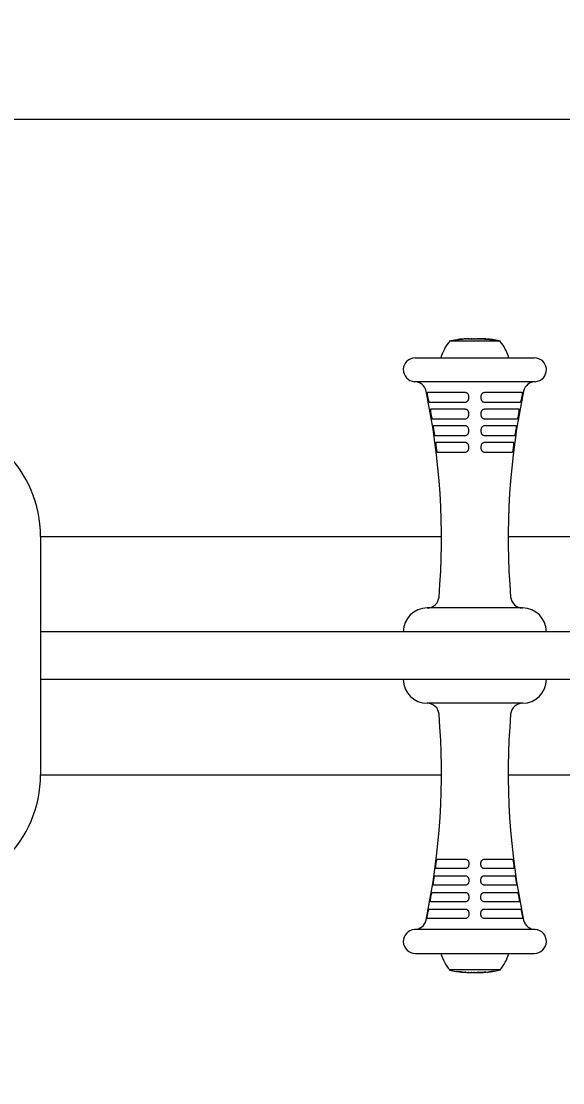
# Model space of a CAD drawing. Header units: millimetres. Extents: x -3410 to 2849, y -2252 to 1880.
# Drawn here: x -859.3 to -632.2, y -23.9 to 421.8 of the extents above; entities that cross this region are included whole.
import ezdxf

# ---------------------------------------------------------------- set-up
doc = ezdxf.new("R2010")
doc.units = ezdxf.units.MM
for name, color, linetype in [('DIKOM_ОБЪЕКТ', 7, 'Continuous'), ('DIKOM_РАЗМЕР_ЗОНА', 7, 'Continuous'), ('DIKOM_РАЗМЕР_ОБЪЕКТА', 7, 'Continuous')]:
    doc.layers.add(name, color=color, linetype=linetype)
doc.styles.add('style1', font='arialbd.ttf', dxfattribs={"width": 0.8})
doc.dimstyles.new('1-50', dxfattribs={"dimtxt": 300, "dimasz": 200, "dimexe": 100, "dimexo": 0, "dimgap": 100, "dimtad": 1, "dimtxsty": 'style1', "dimcen": 200, "dimclrd": 7, "dimclre": 7, "dimclrt": 7, "dimadec": 1, "dimazin": 2, "dimtfac": 1, "dimtmove": 0, "dimatfit": 2, "dimfxl": 0, "dimlwd": 25, "dimlwe": 18, "dimarcsym": 0})

# ---------------------------------------------------------------- blocks, each defined once
blk = doc.blocks.new('*D0')
at = {"layer": 'Defpoints', "color": 0, "transparency": 16777216}
for p in [(-1151.18, 185.5), (1348.82, 155.5), (1348.82, -688.87)]:
    blk.add_point(p, dxfattribs=at)
at = {"layer": 'DIKOM_РАЗМЕР_ОБЪЕКТА', "color": 7, "lineweight": 18, "transparency": 16777216}
for p, q in [((-1151.18, 185.5), (-1151.18, -788.87)), ((1348.82, 155.5), (1348.82, -788.87))]:
    blk.add_line(p, q, dxfattribs=at)
at = {"layer": 'DIKOM_РАЗМЕР_ОБЪЕКТА', "color": 7, "lineweight": 25, "transparency": 16777216}
blk.add_line((-951.18, -688.87), (1148.82, -688.87), dxfattribs=at)
at = {"layer": 'DIKOM_РАЗМЕР_ОБЪЕКТА', "color": 7, "transparency": 16777216}
for points in [[(-951.18, -655.53), (-951.18, -722.2), (-1151.18, -688.87)], [(1148.82, -655.53), (1148.82, -722.2), (1348.82, -688.87)]]:
    blk.add_solid(points, dxfattribs=at)
at = {"layer": 'DIKOM_РАЗМЕР_ОБЪЕКТА', "color": 7, "transparency": 16777216, "insert": (98.82, -435.7), "char_height": 300, "attachment_point": 5, "style": 'style1'}
blk.add_mtext('{\\fArial|b0|i0|c204|p34;2500}', dxfattribs=at)
blk = doc.blocks.new('*D1')
at = {"layer": 'Defpoints', "color": 0, "transparency": 16777216}
for p in [(-1567.52, 380.5), (319.94, 380.5), (128.82, -69.5)]:
    blk.add_point(p, dxfattribs=at)
at = {"layer": 'DIKOM_РАЗМЕР_ОБЪЕКТА', "color": 7, "lineweight": 25, "transparency": 16777216}
for p, q in [((-1567.52, 580.5), (-1567.52, 780.5)), ((-1567.52, -69.5), (-1567.52, 380.5)), ((-1567.52, -269.5), (-1567.52, -469.5))]:
    blk.add_line(p, q, dxfattribs=at)
at = {"layer": 'DIKOM_РАЗМЕР_ОБЪЕКТА', "color": 7, "lineweight": 18, "transparency": 16777216}
for p, q in [((319.94, 380.5), (-1667.52, 380.5)), ((128.82, -69.5), (-1667.52, -69.5))]:
    blk.add_line(p, q, dxfattribs=at)
at = {"layer": 'DIKOM_РАЗМЕР_ОБЪЕКТА', "color": 7, "transparency": 16777216}
for points in [[(-1600.85, 580.5), (-1534.18, 580.5), (-1567.52, 380.5)], [(-1600.85, -269.5), (-1534.18, -269.5), (-1567.52, -69.5)]]:
    blk.add_solid(points, dxfattribs=at)
at = {"layer": 'DIKOM_РАЗМЕР_ОБЪЕКТА', "color": 7, "transparency": 16777216, "insert": (-1820.69, 155.5), "char_height": 300, "attachment_point": 5, "rotation": 90, "style": 'style1'}
blk.add_mtext('{\\fArial|b0|i0|c204|p34;450}', dxfattribs=at)
blk = doc.blocks.new('*D2')
at = {"layer": 'Defpoints', "color": 0, "transparency": 16777216}
for p in [(-2960.13, 1880.5), (1420.71, 1880.5), (1420.71, -1569.5)]:
    blk.add_point(p, dxfattribs=at)
at = {"layer": 'DIKOM_РАЗМЕР_ЗОНА', "color": 7, "lineweight": 18, "transparency": 16777216}
for p, q in [((1420.71, 1880.5), (-3060.13, 1880.5)), ((1420.71, -1569.5), (-3060.13, -1569.5))]:
    blk.add_line(p, q, dxfattribs=at)
at = {"layer": 'DIKOM_РАЗМЕР_ЗОНА', "color": 7, "lineweight": 25, "transparency": 16777216}
blk.add_line((-2960.13, -1369.5), (-2960.13, 1680.5), dxfattribs=at)
at = {"layer": 'DIKOM_РАЗМЕР_ЗОНА', "color": 7, "transparency": 16777216}
for points in [[(-2993.46, 1680.5), (-2926.79, 1680.5), (-2960.13, 1880.5)], [(-2993.46, -1369.5), (-2926.79, -1369.5), (-2960.13, -1569.5)]]:
    blk.add_solid(points, dxfattribs=at)
at = {"layer": 'DIKOM_РАЗМЕР_ЗОНА', "color": 7, "transparency": 16777216, "insert": (-3213.4, 123.05), "char_height": 300, "attachment_point": 5, "rotation": 90, "style": 'style1'}
blk.add_mtext('{\\fArial|b0|i0|c204|p34;3450}', dxfattribs=at)
blk = doc.blocks.new('*D3')
at = {"layer": 'Defpoints', "color": 0, "transparency": 16777216}
for p in [(-2651.18, 46.2), (2848.82, 46.2), (-2651.18, -2152.35)]:
    blk.add_point(p, dxfattribs=at)
at = {"layer": 'DIKOM_РАЗМЕР_ЗОНА', "color": 7, "lineweight": 18, "transparency": 16777216}
for p, q in [((-2651.18, 46.2), (-2651.18, -2252.35)), ((2848.82, 46.2), (2848.82, -2252.35))]:
    blk.add_line(p, q, dxfattribs=at)
at = {"layer": 'DIKOM_РАЗМЕР_ЗОНА', "color": 7, "lineweight": 25, "transparency": 16777216}
blk.add_line((2648.82, -2152.35), (-2451.18, -2152.35), dxfattribs=at)
at = {"layer": 'DIKOM_РАЗМЕР_ЗОНА', "color": 7, "transparency": 16777216}
for points in [[(-2451.18, -2119.02), (-2451.18, -2185.69), (-2651.18, -2152.35)], [(2648.82, -2119.02), (2648.82, -2185.69), (2848.82, -2152.35)]]:
    blk.add_solid(points, dxfattribs=at)
at = {"layer": 'DIKOM_РАЗМЕР_ЗОНА', "color": 7, "transparency": 16777216, "insert": (78.11, -1899.18), "char_height": 300, "attachment_point": 5, "style": 'style1'}
blk.add_mtext('{\\fArial|b0|i0|c204|p34;5500}', dxfattribs=at)

msp = doc.modelspace()

# ---------------------------------------------------------------- linework, layer by layer
at = {"layer": 'DIKOM_ОБЪЕКТ', "color": 7, "linetype": 'Continuous', "lineweight": 15}
for p, q in [((-658.264, 287.499), (-679.864, 287.499)), ((-676.743, 288.085), (-676.798, 288.08)), ((-672.842, 288.479), (-672.606, 288.495)), ((-670.395, 288.551), (-670.658, 288.552)), ((-670.491, 288.552), (-669.581, 288.552)), ((-669.566, 288.552), (-668.522, 288.552)), ((-669.219, 288.55), (-669.565, 288.551)), ((-668.519, 288.552), (-668.137, 288.552)), ((-668.137, 288.552), (-667.589, 288.552)), ((-665.319, 288.484), (-665.306, 288.487)), ((-664.54, 288.395), (-664.554, 288.396)), ((-664.415, 288.359), (-663.088, 288.305)), ((-662.963, 288.294), (-663.175, 288.307)), ((-662.748, 288.265), (-662.435, 288.128)), ((-662.152, 288.122), (-662.483, 288.232)), ((-662.143, 288.12), (-662.152, 288.122)), ((-694.05, 280.513), (-644.077, 280.513)), ((-643.71, 270.499), (-694.418, 270.499)), ((-673.163, 265.897), (-688.975, 265.897)), ((-649.153, 265.897), (-664.965, 265.897)), ((-688.149, 261.903), (-673.167, 261.903)), ((-673.17, 258.908), (-687.567, 258.908)), ((-664.961, 261.903), (-649.979, 261.903)), ((-650.561, 258.908), (-664.957, 258.908)), ((-686.84, 254.915), (-673.175, 254.915)), ((-664.953, 254.915), (-651.288, 254.915)), ((-673.178, 251.92), (-686.331, 251.92)), ((-651.797, 251.92), (-664.95, 251.92)), ((-685.701, 247.927), (-673.183, 247.927)), ((-664.945, 247.927), (-652.427, 247.927)), ((-673.186, 244.932), (-685.265, 244.932)), ((-684.732, 240.939), (-673.19, 240.939)), ((-652.863, 244.932), (-664.942, 244.932)), ((-664.938, 240.939), (-653.396, 240.939)), ((-851.183, 205.499), (-683.065, 205.499)), ((-851.183, 205.499), (-851.183, 105.499)), ((-655.063, 205.499), (852.698, 205.499)), ((-649.064, 175.499), (-689.064, 175.499)), ((1048.817, 165.499), (-851.183, 165.499)), ((-647.064, 165.499), (-691.064, 165.499)), ((1048.817, 145.499), (-851.183, 145.499)), ((-647.064, 145.499), (-691.064, 145.499)), ((-649.064, 135.499), (-689.064, 135.499)), ((-851.183, 105.499), (-683.065, 105.499)), ((-655.063, 105.499), (852.698, 105.499)), ((-684.732, 70.06), (-673.19, 70.06)), ((-664.938, 70.06), (-653.396, 70.06)), ((-685.701, 63.071), (-673.183, 63.071)), ((-673.186, 66.066), (-685.265, 66.066)), ((-664.945, 63.071), (-652.427, 63.071)), ((-652.863, 66.066), (-664.942, 66.066)), ((-673.178, 59.078), (-686.331, 59.078)), ((-651.797, 59.078), (-664.95, 59.078)), ((-686.84, 56.083), (-673.175, 56.083)), ((-664.953, 56.083), (-651.288, 56.083)), ((-688.149, 49.095), (-673.167, 49.095)), ((-673.17, 52.09), (-687.567, 52.09)), ((-664.961, 49.095), (-649.979, 49.095)), ((-650.561, 52.09), (-664.957, 52.09)), ((-673.163, 45.101), (-688.975, 45.101)), ((-649.153, 45.101), (-664.965, 45.101)), ((-643.71, 40.499), (-694.418, 40.499)), ((-694.05, 30.486), (-644.077, 30.486)), ((-658.264, 23.499), (-679.864, 23.499)), ((-676.743, 22.913), (-676.798, 22.918)), ((-672.842, 22.519), (-672.606, 22.503)), ((-670.395, 22.447), (-670.658, 22.447)), ((-670.491, 22.447), (-669.581, 22.447)), ((-669.566, 22.447), (-668.522, 22.447)), ((-669.219, 22.449), (-669.565, 22.448)), ((-668.519, 22.447), (-668.137, 22.447)), ((-668.137, 22.447), (-667.589, 22.447)), ((-665.319, 22.514), (-665.306, 22.512)), ((-664.54, 22.603), (-664.554, 22.602)), ((-664.415, 22.639), (-663.088, 22.693)), ((-662.963, 22.704), (-663.175, 22.691)), ((-662.748, 22.733), (-662.435, 22.871)), ((-662.152, 22.877), (-662.483, 22.767)), ((-662.143, 22.878), (-662.152, 22.877))]:
    msp.add_line(p, q, dxfattribs=at)
at = {"layer": 'DIKOM_ОБЪЕКТ', "color": 7, "linetype": 'Continuous', "lineweight": 15, "flags": 128}
for points in [[(-662.824, 288.279), (-662.819, 288.279), (-662.815, 288.278)], [(-662.824, 22.719), (-662.819, 22.72), (-662.815, 22.72)]]:
    msp.add_lwpolyline(points, dxfattribs=at)
at = {"layer": 'DIKOM_ОБЪЕКТ', "color": 7, "linetype": 'Continuous', "lineweight": 15}
for centre, radius, start, end in [((-665.387, 275.339), 18.677, 139.37884, 163.93262), ((-670.539, 246.716), 41.836, 98.52949, 102.87962), ((-670.539, 246.716), 41.836, 95.49317, 96.60485), ((-670.539, 246.716), 41.836, 93.47092, 94.66147), ((-670.539, 246.716), 41.836, 91.68595, 92.83318), ((-670.539, 246.716), 41.836, 90.71259, 91.04886), ((-667.589, 246.716), 41.836, 87.52526, 90), ((-667.589, 246.716), 41.836, 85.78926, 86.9049), ((-667.589, 246.716), 41.836, 83.94157, 85.15043), ((-667.589, 246.716), 41.836, 81.908, 82.98717), ((-667.589, 246.716), 41.836, 77.12038, 80.82585), ((-672.741, 275.339), 18.677, 16.06738, 40.62116), ((-694.05, 275.499), 5.013, 90, 265.79753), ((-644.077, 275.499), 5.013, 274.20247, 90), ((-694.418, 265.499), 5, 11.93643, 90), ((-643.71, 265.499), 5, 90, 168.06357), ((-981.923, 204.721), 298.859, 355.27185, 11.93643), ((-356.205, 204.721), 298.859, 168.06357, 184.72815), ((-901.183, 205.499), 50, 0, 90), ((-689.064, 180.499), 5, 270, 355.27185), ((-649.064, 180.499), 5, 184.72815, 270), ((-689.064, 165.499), 10, 90, 180), ((-649.064, 165.499), 10, 0, 90), ((-689.064, 145.499), 10, 180, 270), ((-649.064, 145.499), 10, 270, 0), ((-689.064, 130.499), 5, 4.72815, 90), ((-649.064, 130.499), 5, 90, 175.27185), ((-981.923, 106.277), 298.859, 348.06357, 4.72815), ((-356.205, 106.277), 298.859, 175.27185, 191.93643), ((-901.183, 105.499), 50, 270, 0), ((-694.05, 35.499), 5.013, 94.20247, 270), ((-694.418, 45.499), 5, 270, 348.06357), ((-643.71, 45.499), 5, 191.93643, 270), ((-644.077, 35.499), 5.013, 270, 85.79753), ((-665.387, 35.659), 18.677, 196.06738, 220.62116), ((-672.741, 35.659), 18.677, 319.37884, 343.93262), ((-670.539, 64.282), 41.836, 257.12038, 261.47051), ((-670.539, 64.282), 41.836, 263.39515, 264.50683), ((-670.539, 64.282), 41.836, 265.33853, 266.52908), ((-670.539, 64.282), 41.836, 267.16682, 268.31405), ((-670.539, 64.282), 41.836, 268.95114, 269.28741), ((-667.589, 64.282), 41.836, 270, 272.47474), ((-667.589, 64.282), 41.836, 273.0951, 274.21074), ((-667.589, 64.282), 41.836, 274.84957, 276.05843), ((-667.589, 64.282), 41.836, 277.01283, 278.092), ((-667.589, 64.282), 41.836, 279.17415, 282.87962)]:
    msp.add_arc(centre, radius, start, end, dxfattribs=at)
for points, knots in [([(-676.798, 288.08), (-676.595, 288.11), (-676.2, 288.168), (-675.804, 288.217), (-675.61, 288.241)], [0, 0, 0, 0, 0.5122659, 1, 1, 1, 1]), ([(-675.532, 288.253), (-675.652, 288.238), (-675.897, 288.208), (-676.142, 288.175), (-676.268, 288.158)], [0, 0, 0, 0, 0.4884051, 1, 1, 1, 1]), ([(-675.61, 288.241), (-675.413, 288.264), (-675.086, 288.302), (-674.618, 288.35), (-674.229, 288.388), (-674.042, 288.404), (-673.939, 288.413)], [0, 0, 0, 0, 0.320507, 0.5307548, 0.7410249, 1, 1, 1, 1]), ([(-674.228, 288.388), (-674.228, 288.388), (-674.266, 288.386), (-674.421, 288.371), (-674.664, 288.348), (-674.977, 288.316), (-675.269, 288.284), (-675.46, 288.261), (-675.532, 288.253)], [0, 0, 0, 0, 0.0012139, 0.233815, 0.4228708, 0.6129704, 0.8553598, 1, 1, 1, 1]), ([(-672.873, 288.478), (-672.889, 288.479), (-673.027, 288.487), (-673.164, 288.469), (-673.286, 288.453)], [0, 0, 0, 0, 0.1146975, 1, 1, 1, 1]), ([(-673.286, 288.453), (-673.216, 288.458), (-673.068, 288.467), (-672.92, 288.475), (-672.842, 288.479)], [0, 0, 0, 0, 0.4760716, 1, 1, 1, 1]), ([(-671.564, 288.531), (-671.602, 288.533), (-671.761, 288.541), (-671.92, 288.526), (-672.042, 288.515)], [0, 0, 0, 0, 0.2332696, 1, 1, 1, 1]), ([(-672.042, 288.515), (-671.97, 288.517), (-671.822, 288.522), (-671.674, 288.526), (-671.597, 288.528)], [0, 0, 0, 0, 0.4837275, 1, 1, 1, 1]), ([(-671.597, 288.528), (-671.539, 288.533), (-671.442, 288.542), (-671.344, 288.543), (-671.305, 288.544)], [0, 0, 0, 0, 0.5965998, 1, 1, 1, 1]), ([(-671.059, 288.546), (-670.703, 288.549), (-670.298, 288.553), (-669.893, 288.55), (-669.845, 288.549)], [0, 0, 0, 0, 0.8809304, 1, 1, 1, 1]), ([(-669.845, 288.549), (-669.741, 288.55), (-669.532, 288.55), (-669.324, 288.55), (-669.219, 288.55)], [0, 0, 0, 0, 0.4998274, 1, 1, 1, 1]), ([(-668.526, 288.551), (-668.448, 288.551), (-668.292, 288.55), (-667.854, 288.54), (-667.51, 288.532), (-667.336, 288.528)], [0, 0, 0, 0, 0.3317203, 0.6612063, 1, 1, 1, 1]), ([(-667.246, 288.535), (-667.393, 288.539), (-667.663, 288.545), (-667.977, 288.55), (-668.158, 288.552), (-668.22, 288.551), (-668.203, 288.55), (-668.2, 288.55)], [0, 0, 0, 0, 0.2743091, 0.5058181, 0.7373595, 0.9561335, 1, 1, 1, 1]), ([(-667.336, 288.528), (-667.129, 288.522), (-666.748, 288.511), (-666.21, 288.498), (-665.78, 288.488), (-665.465, 288.483), (-665.367, 288.484), (-665.319, 288.484)], [0, 0, 0, 0, 0.2252873, 0.412934, 0.6000845, 0.8000746, 1, 1, 1, 1]), ([(-665.763, 288.507), (-665.82, 288.507), (-665.914, 288.507), (-666.232, 288.512), (-666.586, 288.519), (-666.943, 288.528), (-667.161, 288.533), (-667.246, 288.535)], [0, 0, 0, 0, 0.3018484, 0.4914057, 0.681088, 0.8764323, 1, 1, 1, 1]), ([(-665.728, 288.509), (-665.725, 288.509), (-665.707, 288.508), (-665.738, 288.507), (-665.763, 288.507)], [0, 0, 0, 0, 0.2185126, 1, 1, 1, 1]), ([(-665.298, 288.489), (-665.347, 288.491), (-665.427, 288.496), (-665.637, 288.503), (-665.717, 288.506)], [0, 0, 0, 0, 0.6185909, 1, 1, 1, 1]), ([(-664.518, 288.433), (-664.593, 288.439), (-664.789, 288.456), (-664.986, 288.432), (-665.108, 288.418)], [0, 0, 0, 0, 0.379297, 1, 1, 1, 1]), ([(-665.108, 288.418), (-664.989, 288.408), (-664.758, 288.39), (-664.528, 288.37), (-664.415, 288.359)], [0, 0, 0, 0, 0.5130717, 1, 1, 1, 1]), ([(-663.088, 288.305), (-663.042, 288.301), (-662.974, 288.295), (-662.884, 288.286), (-662.844, 288.281), (-662.824, 288.279)], [0, 0, 0, 0, 0.4997444, 0.7497682, 1, 1, 1, 1]), ([(-662.815, 288.278), (-662.804, 288.276), (-662.789, 288.274), (-662.766, 288.269), (-662.754, 288.267), (-662.748, 288.265)], [0, 0, 0, 0, 0.4999551, 0.7499735, 1, 1, 1, 1]), ([(-662.514, 288.242), (-662.589, 288.251), (-662.685, 288.263), (-662.78, 288.273), (-662.8, 288.276)], [0, 0, 0, 0, 0.7869109, 1, 1, 1, 1]), ([(-662.435, 288.128), (-662.342, 288.114), (-662.136, 288.084), (-661.93, 288.052), (-661.819, 288.035)], [0, 0, 0, 0, 0.4560331, 1, 1, 1, 1]), ([(-661.531, 288.111), (-661.633, 288.123), (-661.837, 288.147), (-662.041, 288.129), (-662.143, 288.12)], [0, 0, 0, 0, 0.5001774, 1, 1, 1, 1]), ([(-661.819, 288.035), (-661.697, 288.051), (-661.453, 288.084), (-661.208, 288.057), (-661.086, 288.043)], [0, 0, 0, 0, 0.5001556, 1, 1, 1, 1]), ([(-661.086, 288.043), (-661.17, 288.056), (-661.318, 288.079), (-661.466, 288.101), (-661.531, 288.111)], [0, 0, 0, 0, 0.5631249, 1, 1, 1, 1]), ([(-688.975, 265.897), (-689.015, 265.897), (-689.045, 265.859), (-689.079, 265.712), (-689.083, 265.601), (-689.072, 265.394), (-689.065, 265.316), (-689.047, 265.153), (-689.035, 265.066), (-689.008, 264.884), (-688.992, 264.788), (-688.957, 264.596), (-688.939, 264.498), (-688.918, 264.399)], [0, 0, 0, 0, 0.25, 0.25, 0.5, 0.5, 0.625, 0.625, 0.75, 0.75, 0.875, 0.875, 1, 1, 1, 1]), ([(-688.715, 263.401), (-688.674, 263.199), (-688.629, 263), (-688.558, 262.728), (-688.533, 262.64), (-688.484, 262.477), (-688.46, 262.403), (-688.41, 262.266), (-688.385, 262.204), (-688.336, 262.097), (-688.312, 262.052), (-688.239, 261.941), (-688.193, 261.903), (-688.149, 261.903)], [0, 0, 0, 0, 0.25, 0.25, 0.375, 0.375, 0.5, 0.5, 0.625, 0.625, 0.75, 0.75, 1, 1, 1, 1]), ([(-673.167, 261.903), (-672.966, 261.903), (-672.766, 261.942), (-672.4, 262.089), (-672.229, 262.198), (-672.015, 262.403), (-671.949, 262.48), (-671.836, 262.642), (-671.788, 262.728), (-671.709, 262.911), (-671.678, 263.007), (-671.638, 263.201), (-671.627, 263.3), (-671.627, 263.401)], [0, 0, 0, 0, 0.25, 0.25, 0.5, 0.5, 0.625, 0.625, 0.75, 0.75, 0.875, 0.875, 1, 1, 1, 1]), ([(-671.627, 264.399), (-671.627, 264.498), (-671.636, 264.596), (-671.676, 264.789), (-671.706, 264.885), (-671.822, 265.157), (-671.939, 265.326), (-672.154, 265.533), (-672.233, 265.596), (-672.402, 265.704), (-672.49, 265.749), (-672.675, 265.823), (-672.772, 265.851), (-672.966, 265.888), (-673.064, 265.897), (-673.163, 265.897)], [0, 0, 0, 0, 0.125, 0.125, 0.25, 0.25, 0.5, 0.5, 0.625, 0.625, 0.75, 0.75, 0.875, 0.875, 1, 1, 1, 1]), ([(-664.965, 265.897), (-665.163, 265.897), (-665.362, 265.859), (-665.731, 265.712), (-665.904, 265.601), (-666.118, 265.394), (-666.184, 265.316), (-666.297, 265.153), (-666.345, 265.066), (-666.423, 264.884), (-666.452, 264.788), (-666.491, 264.596), (-666.501, 264.498), (-666.501, 264.399)], [0, 0, 0, 0, 0.25, 0.25, 0.5, 0.5, 0.625, 0.625, 0.75, 0.75, 0.875, 0.875, 1, 1, 1, 1]), ([(-666.501, 263.401), (-666.5, 263.199), (-666.458, 263), (-666.34, 262.728), (-666.29, 262.64), (-666.177, 262.477), (-666.112, 262.403), (-665.97, 262.266), (-665.89, 262.204), (-665.724, 262.097), (-665.636, 262.052), (-665.359, 261.941), (-665.162, 261.903), (-664.961, 261.903)], [0, 0, 0, 0, 0.25, 0.25, 0.375, 0.375, 0.5, 0.5, 0.625, 0.625, 0.75, 0.75, 1, 1, 1, 1]), ([(-649.979, 261.903), (-649.935, 261.903), (-649.888, 261.942), (-649.792, 262.089), (-649.742, 262.198), (-649.668, 262.403), (-649.643, 262.48), (-649.594, 262.642), (-649.57, 262.728), (-649.522, 262.911), (-649.499, 263.007), (-649.455, 263.201), (-649.434, 263.3), (-649.413, 263.401)], [0, 0, 0, 0, 0.25, 0.25, 0.5, 0.5, 0.625, 0.625, 0.75, 0.75, 0.875, 0.875, 1, 1, 1, 1]), ([(-649.21, 264.399), (-649.189, 264.498), (-649.17, 264.596), (-649.136, 264.789), (-649.12, 264.885), (-649.079, 265.157), (-649.06, 265.326), (-649.049, 265.533), (-649.048, 265.596), (-649.052, 265.704), (-649.058, 265.749), (-649.075, 265.823), (-649.086, 265.851), (-649.115, 265.888), (-649.133, 265.897), (-649.153, 265.897)], [0, 0, 0, 0, 0.125, 0.125, 0.25, 0.25, 0.5, 0.5, 0.625, 0.625, 0.75, 0.75, 0.875, 0.875, 1, 1, 1, 1]), ([(-687.567, 258.908), (-687.611, 258.908), (-687.644, 258.871), (-687.687, 258.725), (-687.696, 258.615), (-687.693, 258.408), (-687.689, 258.331), (-687.676, 258.167), (-687.667, 258.08), (-687.645, 257.897), (-687.632, 257.801), (-687.602, 257.608), (-687.586, 257.51), (-687.568, 257.411)], [0, 0, 0, 0, 0.25, 0.25, 0.5, 0.5, 0.625, 0.625, 0.75, 0.75, 0.875, 0.875, 1, 1, 1, 1]), ([(-671.632, 257.411), (-671.632, 257.51), (-671.642, 257.609), (-671.682, 257.803), (-671.712, 257.899), (-671.829, 258.172), (-671.946, 258.34), (-672.162, 258.547), (-672.242, 258.61), (-672.411, 258.717), (-672.499, 258.762), (-672.685, 258.835), (-672.781, 258.863), (-672.974, 258.899), (-673.072, 258.908), (-673.17, 258.908)], [0, 0, 0, 0, 0.125, 0.125, 0.25, 0.25, 0.5, 0.5, 0.625, 0.625, 0.75, 0.75, 0.875, 0.875, 1, 1, 1, 1]), ([(-664.957, 258.908), (-665.155, 258.908), (-665.353, 258.871), (-665.722, 258.725), (-665.895, 258.615), (-666.11, 258.408), (-666.176, 258.331), (-666.29, 258.167), (-666.338, 258.08), (-666.417, 257.897), (-666.447, 257.801), (-666.486, 257.608), (-666.496, 257.51), (-666.496, 257.411)], [0, 0, 0, 0, 0.25, 0.25, 0.5, 0.5, 0.625, 0.625, 0.75, 0.75, 0.875, 0.875, 1, 1, 1, 1]), ([(-650.56, 257.411), (-650.542, 257.51), (-650.526, 257.609), (-650.496, 257.803), (-650.483, 257.899), (-650.45, 258.172), (-650.436, 258.34), (-650.433, 258.547), (-650.434, 258.61), (-650.444, 258.717), (-650.452, 258.762), (-650.473, 258.835), (-650.487, 258.863), (-650.52, 258.899), (-650.539, 258.908), (-650.561, 258.908)], [0, 0, 0, 0, 0.125, 0.125, 0.25, 0.25, 0.5, 0.5, 0.625, 0.625, 0.75, 0.75, 0.875, 0.875, 1, 1, 1, 1]), ([(-687.389, 256.413), (-687.353, 256.21), (-687.312, 256.01), (-687.246, 255.737), (-687.224, 255.649), (-687.177, 255.486), (-687.154, 255.412), (-687.106, 255.275), (-687.081, 255.213), (-687.033, 255.107), (-687.008, 255.062), (-686.935, 254.953), (-686.886, 254.915), (-686.84, 254.915)], [0, 0, 0, 0, 0.25, 0.25, 0.375, 0.375, 0.5, 0.5, 0.625, 0.625, 0.75, 0.75, 1, 1, 1, 1]), ([(-673.175, 254.915), (-672.974, 254.915), (-672.776, 254.954), (-672.409, 255.099), (-672.238, 255.208), (-672.023, 255.412), (-671.957, 255.489), (-671.843, 255.651), (-671.795, 255.738), (-671.715, 255.921), (-671.684, 256.017), (-671.643, 256.212), (-671.632, 256.311), (-671.632, 256.413)], [0, 0, 0, 0, 0.25, 0.25, 0.5, 0.5, 0.625, 0.625, 0.75, 0.75, 0.875, 0.875, 1, 1, 1, 1]), ([(-666.496, 256.413), (-666.495, 256.21), (-666.452, 256.01), (-666.333, 255.737), (-666.283, 255.649), (-666.169, 255.486), (-666.104, 255.412), (-665.961, 255.275), (-665.881, 255.213), (-665.715, 255.107), (-665.627, 255.062), (-665.35, 254.953), (-665.154, 254.915), (-664.953, 254.915)], [0, 0, 0, 0, 0.25, 0.25, 0.375, 0.375, 0.5, 0.5, 0.625, 0.625, 0.75, 0.75, 1, 1, 1, 1]), ([(-651.288, 254.915), (-651.242, 254.915), (-651.193, 254.954), (-651.095, 255.099), (-651.046, 255.208), (-650.974, 255.412), (-650.95, 255.489), (-650.904, 255.651), (-650.881, 255.738), (-650.837, 255.921), (-650.816, 256.017), (-650.776, 256.212), (-650.757, 256.311), (-650.739, 256.413)], [0, 0, 0, 0, 0.25, 0.25, 0.5, 0.5, 0.625, 0.625, 0.75, 0.75, 0.875, 0.875, 1, 1, 1, 1]), ([(-686.331, 251.92), (-686.378, 251.92), (-686.415, 251.883), (-686.467, 251.738), (-686.481, 251.629), (-686.486, 251.423), (-686.484, 251.345), (-686.477, 251.181), (-686.471, 251.095), (-686.454, 250.911), (-686.443, 250.815), (-686.419, 250.621), (-686.405, 250.523), (-686.389, 250.423)], [0, 0, 0, 0, 0.25, 0.25, 0.5, 0.5, 0.625, 0.625, 0.75, 0.75, 0.875, 0.875, 1, 1, 1, 1]), ([(-671.637, 250.423), (-671.636, 250.623), (-671.678, 250.822), (-671.836, 251.186), (-671.954, 251.355), (-672.171, 251.561), (-672.251, 251.624), (-672.42, 251.73), (-672.508, 251.775), (-672.694, 251.848), (-672.79, 251.875), (-672.983, 251.911), (-673.08, 251.92), (-673.178, 251.92)], [0, 0, 0, 0, 0.25, 0.25, 0.5, 0.5, 0.625, 0.625, 0.75, 0.75, 0.875, 0.875, 1, 1, 1, 1]), ([(-664.95, 251.92), (-665.146, 251.92), (-665.344, 251.883), (-665.712, 251.738), (-665.886, 251.629), (-666.102, 251.423), (-666.169, 251.345), (-666.283, 251.181), (-666.332, 251.095), (-666.411, 250.911), (-666.441, 250.815), (-666.481, 250.621), (-666.491, 250.523), (-666.491, 250.423)], [0, 0, 0, 0, 0.25, 0.25, 0.5, 0.5, 0.625, 0.625, 0.75, 0.75, 0.875, 0.875, 1, 1, 1, 1]), ([(-651.739, 250.423), (-651.708, 250.623), (-651.682, 250.822), (-651.649, 251.186), (-651.641, 251.355), (-651.645, 251.561), (-651.65, 251.624), (-651.664, 251.73), (-651.674, 251.775), (-651.7, 251.848), (-651.716, 251.875), (-651.753, 251.911), (-651.773, 251.92), (-651.797, 251.92)], [0, 0, 0, 0, 0.25, 0.25, 0.5, 0.5, 0.625, 0.625, 0.75, 0.75, 0.875, 0.875, 1, 1, 1, 1]), ([(-686.234, 249.424), (-686.203, 249.221), (-686.166, 249.02), (-686.106, 248.747), (-686.085, 248.658), (-686.041, 248.496), (-686.019, 248.421), (-685.972, 248.285), (-685.948, 248.223), (-685.9, 248.117), (-685.876, 248.073), (-685.801, 247.964), (-685.751, 247.927), (-685.701, 247.927)], [0, 0, 0, 0, 0.25, 0.25, 0.375, 0.375, 0.5, 0.5, 0.625, 0.625, 0.75, 0.75, 1, 1, 1, 1]), ([(-673.183, 247.927), (-672.983, 247.927), (-672.785, 247.965), (-672.418, 248.109), (-672.247, 248.217), (-672.031, 248.422), (-671.965, 248.498), (-671.85, 248.661), (-671.801, 248.747), (-671.72, 248.93), (-671.689, 249.027), (-671.648, 249.223), (-671.637, 249.323), (-671.637, 249.424)], [0, 0, 0, 0, 0.25, 0.25, 0.5, 0.5, 0.625, 0.625, 0.75, 0.75, 0.875, 0.875, 1, 1, 1, 1]), ([(-666.491, 249.424), (-666.491, 249.221), (-666.447, 249.02), (-666.327, 248.747), (-666.277, 248.658), (-666.162, 248.496), (-666.097, 248.421), (-665.952, 248.285), (-665.873, 248.223), (-665.706, 248.117), (-665.618, 248.073), (-665.34, 247.964), (-665.145, 247.927), (-664.945, 247.927)], [0, 0, 0, 0, 0.25, 0.25, 0.375, 0.375, 0.5, 0.5, 0.625, 0.625, 0.75, 0.75, 1, 1, 1, 1]), ([(-652.427, 247.927), (-652.377, 247.927), (-652.326, 247.965), (-652.228, 248.109), (-652.178, 248.217), (-652.109, 248.422), (-652.086, 248.498), (-652.043, 248.661), (-652.022, 248.747), (-651.981, 248.93), (-651.962, 249.027), (-651.926, 249.223), (-651.909, 249.323), (-651.893, 249.424)], [0, 0, 0, 0, 0.25, 0.25, 0.5, 0.5, 0.625, 0.625, 0.75, 0.75, 0.875, 0.875, 1, 1, 1, 1]), ([(-685.265, 244.932), (-685.315, 244.932), (-685.356, 244.895), (-685.416, 244.752), (-685.436, 244.643), (-685.448, 244.437), (-685.449, 244.36), (-685.447, 244.196), (-685.443, 244.109), (-685.432, 243.925), (-685.424, 243.828), (-685.404, 243.634), (-685.393, 243.535), (-685.38, 243.434)], [0, 0, 0, 0, 0.25, 0.25, 0.5, 0.5, 0.625, 0.625, 0.75, 0.75, 0.875, 0.875, 1, 1, 1, 1]), ([(-685.249, 242.436), (-685.223, 242.232), (-685.19, 242.03), (-685.135, 241.756), (-685.115, 241.668), (-685.074, 241.505), (-685.053, 241.431), (-685.008, 241.294), (-684.984, 241.233), (-684.937, 241.128), (-684.912, 241.083), (-684.837, 240.975), (-684.785, 240.939), (-684.732, 240.939)], [0, 0, 0, 0, 0.25, 0.25, 0.375, 0.375, 0.5, 0.5, 0.625, 0.625, 0.75, 0.75, 1, 1, 1, 1]), ([(-673.19, 240.939), (-672.991, 240.939), (-672.793, 240.976), (-672.427, 241.119), (-672.255, 241.227), (-672.038, 241.431), (-671.972, 241.507), (-671.856, 241.67), (-671.807, 241.757), (-671.726, 241.941), (-671.694, 242.038), (-671.653, 242.234), (-671.642, 242.334), (-671.642, 242.436)], [0, 0, 0, 0, 0.25, 0.25, 0.5, 0.5, 0.625, 0.625, 0.75, 0.75, 0.875, 0.875, 1, 1, 1, 1]), ([(-671.641, 243.434), (-671.641, 243.635), (-671.683, 243.835), (-671.843, 244.201), (-671.962, 244.369), (-672.18, 244.575), (-672.26, 244.637), (-672.429, 244.743), (-672.517, 244.788), (-672.702, 244.86), (-672.799, 244.887), (-672.991, 244.923), (-673.088, 244.932), (-673.186, 244.932)], [0, 0, 0, 0, 0.25, 0.25, 0.5, 0.5, 0.625, 0.625, 0.75, 0.75, 0.875, 0.875, 1, 1, 1, 1]), ([(-664.942, 244.932), (-665.138, 244.932), (-665.335, 244.895), (-665.703, 244.752), (-665.877, 244.643), (-666.094, 244.437), (-666.161, 244.36), (-666.276, 244.196), (-666.325, 244.109), (-666.405, 243.925), (-666.436, 243.828), (-666.476, 243.634), (-666.487, 243.535), (-666.487, 243.434)], [0, 0, 0, 0, 0.25, 0.25, 0.5, 0.5, 0.625, 0.625, 0.75, 0.75, 0.875, 0.875, 1, 1, 1, 1]), ([(-666.486, 242.436), (-666.486, 242.232), (-666.442, 242.03), (-666.321, 241.756), (-666.27, 241.668), (-666.154, 241.505), (-666.089, 241.431), (-665.944, 241.294), (-665.864, 241.233), (-665.697, 241.128), (-665.609, 241.083), (-665.332, 240.975), (-665.137, 240.939), (-664.938, 240.939)], [0, 0, 0, 0, 0.25, 0.25, 0.375, 0.375, 0.5, 0.5, 0.625, 0.625, 0.75, 0.75, 1, 1, 1, 1]), ([(-653.396, 240.939), (-653.343, 240.939), (-653.291, 240.976), (-653.19, 241.119), (-653.142, 241.227), (-653.075, 241.431), (-653.053, 241.507), (-653.012, 241.67), (-652.993, 241.757), (-652.956, 241.941), (-652.938, 242.038), (-652.906, 242.234), (-652.892, 242.334), (-652.879, 242.436)], [0, 0, 0, 0, 0.25, 0.25, 0.5, 0.5, 0.625, 0.625, 0.75, 0.75, 0.875, 0.875, 1, 1, 1, 1]), ([(-652.748, 243.434), (-652.722, 243.635), (-652.702, 243.835), (-652.679, 244.201), (-652.676, 244.369), (-652.688, 244.575), (-652.695, 244.637), (-652.714, 244.743), (-652.727, 244.788), (-652.757, 244.86), (-652.775, 244.887), (-652.815, 244.923), (-652.838, 244.932), (-652.863, 244.932)], [0, 0, 0, 0, 0.25, 0.25, 0.5, 0.5, 0.625, 0.625, 0.75, 0.75, 0.875, 0.875, 1, 1, 1, 1]), ([(-685.265, 66.066), (-685.315, 66.066), (-685.356, 66.103), (-685.416, 66.247), (-685.436, 66.356), (-685.448, 66.562), (-685.449, 66.639), (-685.447, 66.803), (-685.443, 66.89), (-685.432, 67.073), (-685.424, 67.17), (-685.404, 67.365), (-685.393, 67.464), (-685.38, 67.564)], [0, 0, 0, 0, 0.25, 0.25, 0.5, 0.5, 0.625, 0.625, 0.75, 0.75, 0.875, 0.875, 1, 1, 1, 1]), ([(-685.249, 68.562), (-685.223, 68.767), (-685.19, 68.968), (-685.135, 69.242), (-685.115, 69.331), (-685.074, 69.493), (-685.053, 69.568), (-685.008, 69.704), (-684.984, 69.766), (-684.937, 69.871), (-684.912, 69.915), (-684.837, 70.023), (-684.785, 70.06), (-684.732, 70.06)], [0, 0, 0, 0, 0.25, 0.25, 0.375, 0.375, 0.5, 0.5, 0.625, 0.625, 0.75, 0.75, 1, 1, 1, 1]), ([(-673.19, 70.06), (-672.991, 70.06), (-672.793, 70.022), (-672.427, 69.879), (-672.255, 69.771), (-672.038, 69.567), (-671.972, 69.491), (-671.856, 69.328), (-671.807, 69.241), (-671.726, 69.058), (-671.694, 68.961), (-671.653, 68.764), (-671.642, 68.664), (-671.642, 68.562)], [0, 0, 0, 0, 0.25, 0.25, 0.5, 0.5, 0.625, 0.625, 0.75, 0.75, 0.875, 0.875, 1, 1, 1, 1]), ([(-671.641, 67.564), (-671.641, 67.363), (-671.683, 67.163), (-671.843, 66.797), (-671.962, 66.629), (-672.18, 66.423), (-672.26, 66.361), (-672.429, 66.255), (-672.517, 66.21), (-672.702, 66.138), (-672.799, 66.111), (-672.991, 66.075), (-673.088, 66.066), (-673.186, 66.066)], [0, 0, 0, 0, 0.25, 0.25, 0.5, 0.5, 0.625, 0.625, 0.75, 0.75, 0.875, 0.875, 1, 1, 1, 1]), ([(-664.942, 66.066), (-665.138, 66.066), (-665.335, 66.103), (-665.703, 66.247), (-665.877, 66.356), (-666.094, 66.562), (-666.161, 66.639), (-666.276, 66.803), (-666.325, 66.89), (-666.405, 67.073), (-666.436, 67.17), (-666.476, 67.365), (-666.487, 67.464), (-666.487, 67.564)], [0, 0, 0, 0, 0.25, 0.25, 0.5, 0.5, 0.625, 0.625, 0.75, 0.75, 0.875, 0.875, 1, 1, 1, 1]), ([(-666.486, 68.562), (-666.486, 68.767), (-666.442, 68.968), (-666.321, 69.242), (-666.27, 69.331), (-666.154, 69.493), (-666.089, 69.568), (-665.944, 69.704), (-665.864, 69.766), (-665.697, 69.871), (-665.609, 69.915), (-665.332, 70.023), (-665.137, 70.06), (-664.938, 70.06)], [0, 0, 0, 0, 0.25, 0.25, 0.375, 0.375, 0.5, 0.5, 0.625, 0.625, 0.75, 0.75, 1, 1, 1, 1]), ([(-653.396, 70.06), (-653.343, 70.06), (-653.291, 70.022), (-653.19, 69.879), (-653.142, 69.771), (-653.075, 69.567), (-653.053, 69.491), (-653.012, 69.328), (-652.993, 69.241), (-652.956, 69.058), (-652.938, 68.961), (-652.906, 68.764), (-652.892, 68.664), (-652.879, 68.562)], [0, 0, 0, 0, 0.25, 0.25, 0.5, 0.5, 0.625, 0.625, 0.75, 0.75, 0.875, 0.875, 1, 1, 1, 1]), ([(-652.748, 67.564), (-652.722, 67.363), (-652.702, 67.163), (-652.679, 66.797), (-652.676, 66.629), (-652.688, 66.423), (-652.695, 66.361), (-652.714, 66.255), (-652.727, 66.21), (-652.757, 66.138), (-652.775, 66.111), (-652.815, 66.075), (-652.838, 66.066), (-652.863, 66.066)], [0, 0, 0, 0, 0.25, 0.25, 0.5, 0.5, 0.625, 0.625, 0.75, 0.75, 0.875, 0.875, 1, 1, 1, 1]), ([(-686.234, 61.574), (-686.203, 61.778), (-686.166, 61.978), (-686.106, 62.252), (-686.085, 62.34), (-686.041, 62.503), (-686.019, 62.577), (-685.972, 62.714), (-685.948, 62.775), (-685.9, 62.881), (-685.876, 62.926), (-685.801, 63.034), (-685.751, 63.071), (-685.701, 63.071)], [0, 0, 0, 0, 0.25, 0.25, 0.375, 0.375, 0.5, 0.5, 0.625, 0.625, 0.75, 0.75, 1, 1, 1, 1]), ([(-673.183, 63.071), (-672.983, 63.071), (-672.785, 63.033), (-672.418, 62.889), (-672.247, 62.781), (-672.031, 62.577), (-671.965, 62.5), (-671.85, 62.338), (-671.801, 62.251), (-671.72, 62.068), (-671.689, 61.971), (-671.648, 61.776), (-671.637, 61.676), (-671.637, 61.574)], [0, 0, 0, 0, 0.25, 0.25, 0.5, 0.5, 0.625, 0.625, 0.75, 0.75, 0.875, 0.875, 1, 1, 1, 1]), ([(-666.491, 61.574), (-666.491, 61.778), (-666.447, 61.978), (-666.327, 62.252), (-666.277, 62.34), (-666.162, 62.503), (-666.097, 62.577), (-665.952, 62.714), (-665.873, 62.775), (-665.706, 62.881), (-665.618, 62.926), (-665.34, 63.034), (-665.145, 63.071), (-664.945, 63.071)], [0, 0, 0, 0, 0.25, 0.25, 0.375, 0.375, 0.5, 0.5, 0.625, 0.625, 0.75, 0.75, 1, 1, 1, 1]), ([(-652.427, 63.071), (-652.377, 63.071), (-652.326, 63.033), (-652.228, 62.889), (-652.178, 62.781), (-652.109, 62.577), (-652.086, 62.5), (-652.043, 62.338), (-652.022, 62.251), (-651.981, 62.068), (-651.962, 61.971), (-651.926, 61.776), (-651.909, 61.676), (-651.893, 61.574)], [0, 0, 0, 0, 0.25, 0.25, 0.5, 0.5, 0.625, 0.625, 0.75, 0.75, 0.875, 0.875, 1, 1, 1, 1]), ([(-686.331, 59.078), (-686.378, 59.078), (-686.415, 59.115), (-686.467, 59.26), (-686.481, 59.369), (-686.486, 59.576), (-686.484, 59.653), (-686.477, 59.817), (-686.471, 59.904), (-686.454, 60.087), (-686.443, 60.184), (-686.419, 60.377), (-686.405, 60.476), (-686.389, 60.576)], [0, 0, 0, 0, 0.25, 0.25, 0.5, 0.5, 0.625, 0.625, 0.75, 0.75, 0.875, 0.875, 1, 1, 1, 1]), ([(-671.637, 60.576), (-671.636, 60.376), (-671.678, 60.177), (-671.836, 59.812), (-671.954, 59.644), (-672.171, 59.437), (-672.251, 59.375), (-672.42, 59.268), (-672.508, 59.223), (-672.694, 59.151), (-672.79, 59.123), (-672.983, 59.087), (-673.08, 59.078), (-673.178, 59.078)], [0, 0, 0, 0, 0.25, 0.25, 0.5, 0.5, 0.625, 0.625, 0.75, 0.75, 0.875, 0.875, 1, 1, 1, 1]), ([(-664.95, 59.078), (-665.146, 59.078), (-665.344, 59.115), (-665.712, 59.26), (-665.886, 59.369), (-666.102, 59.576), (-666.169, 59.653), (-666.283, 59.817), (-666.332, 59.904), (-666.411, 60.087), (-666.441, 60.184), (-666.481, 60.377), (-666.491, 60.476), (-666.491, 60.576)], [0, 0, 0, 0, 0.25, 0.25, 0.5, 0.5, 0.625, 0.625, 0.75, 0.75, 0.875, 0.875, 1, 1, 1, 1]), ([(-651.739, 60.576), (-651.708, 60.376), (-651.682, 60.177), (-651.649, 59.812), (-651.641, 59.644), (-651.645, 59.437), (-651.65, 59.375), (-651.664, 59.268), (-651.674, 59.223), (-651.7, 59.151), (-651.716, 59.123), (-651.753, 59.087), (-651.773, 59.078), (-651.797, 59.078)], [0, 0, 0, 0, 0.25, 0.25, 0.5, 0.5, 0.625, 0.625, 0.75, 0.75, 0.875, 0.875, 1, 1, 1, 1]), ([(-687.567, 52.09), (-687.611, 52.09), (-687.644, 52.127), (-687.687, 52.273), (-687.696, 52.383), (-687.693, 52.59), (-687.689, 52.667), (-687.676, 52.831), (-687.667, 52.918), (-687.645, 53.101), (-687.632, 53.197), (-687.602, 53.39), (-687.586, 53.488), (-687.568, 53.587)], [0, 0, 0, 0, 0.25, 0.25, 0.5, 0.5, 0.625, 0.625, 0.75, 0.75, 0.875, 0.875, 1, 1, 1, 1]), ([(-687.389, 54.586), (-687.353, 54.789), (-687.312, 54.989), (-687.246, 55.261), (-687.224, 55.349), (-687.177, 55.512), (-687.154, 55.587), (-687.106, 55.723), (-687.081, 55.785), (-687.033, 55.891), (-687.008, 55.936), (-686.935, 56.046), (-686.886, 56.083), (-686.84, 56.083)], [0, 0, 0, 0, 0.25, 0.25, 0.375, 0.375, 0.5, 0.5, 0.625, 0.625, 0.75, 0.75, 1, 1, 1, 1]), ([(-673.175, 56.083), (-672.974, 56.083), (-672.776, 56.045), (-672.409, 55.899), (-672.238, 55.791), (-672.023, 55.586), (-671.957, 55.51), (-671.843, 55.347), (-671.795, 55.261), (-671.715, 55.078), (-671.684, 54.981), (-671.643, 54.786), (-671.632, 54.687), (-671.632, 54.586)], [0, 0, 0, 0, 0.25, 0.25, 0.5, 0.5, 0.625, 0.625, 0.75, 0.75, 0.875, 0.875, 1, 1, 1, 1]), ([(-671.632, 53.587), (-671.632, 53.488), (-671.642, 53.39), (-671.682, 53.195), (-671.712, 53.099), (-671.829, 52.826), (-671.946, 52.658), (-672.162, 52.451), (-672.242, 52.389), (-672.411, 52.281), (-672.499, 52.236), (-672.685, 52.163), (-672.781, 52.135), (-672.974, 52.099), (-673.072, 52.09), (-673.17, 52.09)], [0, 0, 0, 0, 0.125, 0.125, 0.25, 0.25, 0.5, 0.5, 0.625, 0.625, 0.75, 0.75, 0.875, 0.875, 1, 1, 1, 1]), ([(-666.496, 54.586), (-666.495, 54.789), (-666.452, 54.989), (-666.333, 55.261), (-666.283, 55.349), (-666.169, 55.512), (-666.104, 55.587), (-665.961, 55.723), (-665.881, 55.785), (-665.715, 55.891), (-665.627, 55.936), (-665.35, 56.046), (-665.154, 56.083), (-664.953, 56.083)], [0, 0, 0, 0, 0.25, 0.25, 0.375, 0.375, 0.5, 0.5, 0.625, 0.625, 0.75, 0.75, 1, 1, 1, 1]), ([(-664.957, 52.09), (-665.155, 52.09), (-665.353, 52.127), (-665.722, 52.273), (-665.895, 52.383), (-666.11, 52.59), (-666.176, 52.667), (-666.29, 52.831), (-666.338, 52.918), (-666.417, 53.101), (-666.447, 53.197), (-666.486, 53.39), (-666.496, 53.488), (-666.496, 53.587)], [0, 0, 0, 0, 0.25, 0.25, 0.5, 0.5, 0.625, 0.625, 0.75, 0.75, 0.875, 0.875, 1, 1, 1, 1]), ([(-651.288, 56.083), (-651.242, 56.083), (-651.193, 56.045), (-651.095, 55.899), (-651.046, 55.791), (-650.974, 55.586), (-650.95, 55.51), (-650.904, 55.347), (-650.881, 55.261), (-650.837, 55.078), (-650.816, 54.981), (-650.776, 54.786), (-650.757, 54.687), (-650.739, 54.586)], [0, 0, 0, 0, 0.25, 0.25, 0.5, 0.5, 0.625, 0.625, 0.75, 0.75, 0.875, 0.875, 1, 1, 1, 1]), ([(-650.56, 53.587), (-650.542, 53.488), (-650.526, 53.39), (-650.496, 53.195), (-650.483, 53.099), (-650.45, 52.826), (-650.436, 52.658), (-650.433, 52.451), (-650.434, 52.389), (-650.444, 52.281), (-650.452, 52.236), (-650.473, 52.163), (-650.487, 52.135), (-650.52, 52.099), (-650.539, 52.09), (-650.561, 52.09)], [0, 0, 0, 0, 0.125, 0.125, 0.25, 0.25, 0.5, 0.5, 0.625, 0.625, 0.75, 0.75, 0.875, 0.875, 1, 1, 1, 1]), ([(-688.715, 47.597), (-688.674, 47.799), (-688.629, 47.999), (-688.558, 48.271), (-688.533, 48.358), (-688.484, 48.521), (-688.46, 48.596), (-688.41, 48.733), (-688.385, 48.795), (-688.336, 48.901), (-688.312, 48.946), (-688.239, 49.057), (-688.193, 49.095), (-688.149, 49.095)], [0, 0, 0, 0, 0.25, 0.25, 0.375, 0.375, 0.5, 0.5, 0.625, 0.625, 0.75, 0.75, 1, 1, 1, 1]), ([(-673.167, 49.095), (-672.966, 49.095), (-672.766, 49.056), (-672.4, 48.91), (-672.229, 48.8), (-672.015, 48.595), (-671.949, 48.519), (-671.836, 48.356), (-671.788, 48.27), (-671.709, 48.088), (-671.678, 47.991), (-671.638, 47.797), (-671.627, 47.698), (-671.627, 47.597)], [0, 0, 0, 0, 0.25, 0.25, 0.5, 0.5, 0.625, 0.625, 0.75, 0.75, 0.875, 0.875, 1, 1, 1, 1]), ([(-666.501, 47.597), (-666.5, 47.799), (-666.458, 47.999), (-666.34, 48.271), (-666.29, 48.358), (-666.177, 48.521), (-666.112, 48.596), (-665.97, 48.733), (-665.89, 48.795), (-665.724, 48.901), (-665.636, 48.946), (-665.359, 49.057), (-665.162, 49.095), (-664.961, 49.095)], [0, 0, 0, 0, 0.25, 0.25, 0.375, 0.375, 0.5, 0.5, 0.625, 0.625, 0.75, 0.75, 1, 1, 1, 1]), ([(-649.979, 49.095), (-649.935, 49.095), (-649.888, 49.056), (-649.792, 48.91), (-649.742, 48.8), (-649.668, 48.595), (-649.643, 48.519), (-649.594, 48.356), (-649.57, 48.27), (-649.522, 48.088), (-649.499, 47.991), (-649.455, 47.797), (-649.434, 47.698), (-649.413, 47.597)], [0, 0, 0, 0, 0.25, 0.25, 0.5, 0.5, 0.625, 0.625, 0.75, 0.75, 0.875, 0.875, 1, 1, 1, 1]), ([(-688.975, 45.101), (-689.015, 45.101), (-689.045, 45.139), (-689.079, 45.286), (-689.083, 45.397), (-689.072, 45.605), (-689.065, 45.682), (-689.047, 45.846), (-689.035, 45.932), (-689.008, 46.115), (-688.992, 46.21), (-688.957, 46.403), (-688.939, 46.5), (-688.918, 46.599)], [0, 0, 0, 0, 0.25, 0.25, 0.5, 0.5, 0.625, 0.625, 0.75, 0.75, 0.875, 0.875, 1, 1, 1, 1]), ([(-671.627, 46.599), (-671.627, 46.5), (-671.636, 46.402), (-671.676, 46.209), (-671.706, 46.113), (-671.822, 45.841), (-671.939, 45.673), (-672.154, 45.465), (-672.233, 45.402), (-672.402, 45.294), (-672.49, 45.249), (-672.675, 45.175), (-672.772, 45.147), (-672.966, 45.111), (-673.064, 45.101), (-673.163, 45.101)], [0, 0, 0, 0, 0.125, 0.125, 0.25, 0.25, 0.5, 0.5, 0.625, 0.625, 0.75, 0.75, 0.875, 0.875, 1, 1, 1, 1]), ([(-664.965, 45.101), (-665.163, 45.101), (-665.362, 45.139), (-665.731, 45.286), (-665.904, 45.397), (-666.118, 45.605), (-666.184, 45.682), (-666.297, 45.846), (-666.345, 45.932), (-666.423, 46.115), (-666.452, 46.21), (-666.491, 46.403), (-666.501, 46.5), (-666.501, 46.599)], [0, 0, 0, 0, 0.25, 0.25, 0.5, 0.5, 0.625, 0.625, 0.75, 0.75, 0.875, 0.875, 1, 1, 1, 1]), ([(-649.21, 46.599), (-649.189, 46.5), (-649.17, 46.402), (-649.136, 46.209), (-649.12, 46.113), (-649.079, 45.841), (-649.06, 45.673), (-649.049, 45.465), (-649.048, 45.402), (-649.052, 45.294), (-649.058, 45.249), (-649.075, 45.175), (-649.086, 45.147), (-649.115, 45.111), (-649.133, 45.101), (-649.153, 45.101)], [0, 0, 0, 0, 0.125, 0.125, 0.25, 0.25, 0.5, 0.5, 0.625, 0.625, 0.75, 0.75, 0.875, 0.875, 1, 1, 1, 1]), ([(-676.798, 22.918), (-676.595, 22.888), (-676.2, 22.831), (-675.804, 22.782), (-675.61, 22.758)], [0, 0, 0, 0, 0.5122659, 1, 1, 1, 1]), ([(-675.532, 22.746), (-675.652, 22.76), (-675.897, 22.79), (-676.142, 22.824), (-676.268, 22.841)], [0, 0, 0, 0, 0.4884051, 1, 1, 1, 1]), ([(-675.61, 22.758), (-675.413, 22.735), (-675.086, 22.697), (-674.618, 22.648), (-674.229, 22.61), (-674.042, 22.594), (-673.939, 22.585)], [0, 0, 0, 0, 0.320507, 0.5307548, 0.7410249, 1, 1, 1, 1]), ([(-674.228, 22.611), (-674.228, 22.611), (-674.266, 22.613), (-674.421, 22.627), (-674.664, 22.65), (-674.977, 22.683), (-675.269, 22.715), (-675.46, 22.737), (-675.532, 22.746)], [0, 0, 0, 0, 0.0012139, 0.233815, 0.4228708, 0.6129704, 0.8553598, 1, 1, 1, 1]), ([(-672.873, 22.521), (-672.889, 22.52), (-673.027, 22.511), (-673.164, 22.529), (-673.286, 22.545)], [0, 0, 0, 0, 0.1146975, 1, 1, 1, 1]), ([(-673.286, 22.545), (-673.216, 22.541), (-673.068, 22.531), (-672.92, 22.523), (-672.842, 22.519)], [0, 0, 0, 0, 0.4760716, 1, 1, 1, 1]), ([(-672.042, 22.484), (-671.97, 22.481), (-671.822, 22.476), (-671.674, 22.472), (-671.597, 22.47)], [0, 0, 0, 0, 0.4837275, 1, 1, 1, 1]), ([(-671.564, 22.468), (-671.602, 22.466), (-671.761, 22.457), (-671.92, 22.472), (-672.042, 22.484)], [0, 0, 0, 0, 0.2332696, 1, 1, 1, 1]), ([(-671.597, 22.47), (-671.539, 22.465), (-671.442, 22.456), (-671.344, 22.455), (-671.305, 22.454)], [0, 0, 0, 0, 0.5965998, 1, 1, 1, 1]), ([(-671.059, 22.452), (-670.703, 22.449), (-670.298, 22.445), (-669.893, 22.448), (-669.845, 22.449)], [0, 0, 0, 0, 0.8809304, 1, 1, 1, 1]), ([(-669.845, 22.449), (-669.741, 22.449), (-669.532, 22.448), (-669.324, 22.448), (-669.219, 22.449)], [0, 0, 0, 0, 0.4998274, 1, 1, 1, 1]), ([(-668.526, 22.447), (-668.448, 22.448), (-668.292, 22.448), (-667.854, 22.458), (-667.51, 22.466), (-667.336, 22.471)], [0, 0, 0, 0, 0.3317203, 0.6612063, 1, 1, 1, 1]), ([(-667.246, 22.463), (-667.393, 22.46), (-667.663, 22.454), (-667.977, 22.448), (-668.158, 22.446), (-668.22, 22.447), (-668.203, 22.448), (-668.2, 22.448)], [0, 0, 0, 0, 0.2743091, 0.5058181, 0.7373595, 0.9561335, 1, 1, 1, 1]), ([(-667.336, 22.471), (-667.129, 22.476), (-666.748, 22.487), (-666.21, 22.501), (-665.78, 22.51), (-665.465, 22.515), (-665.367, 22.515), (-665.319, 22.514)], [0, 0, 0, 0, 0.2252873, 0.412934, 0.6000845, 0.8000746, 1, 1, 1, 1]), ([(-665.763, 22.491), (-665.82, 22.491), (-665.914, 22.492), (-666.232, 22.487), (-666.586, 22.479), (-666.943, 22.47), (-667.161, 22.465), (-667.246, 22.463)], [0, 0, 0, 0, 0.3018484, 0.4914057, 0.681088, 0.8764323, 1, 1, 1, 1]), ([(-665.728, 22.489), (-665.725, 22.49), (-665.707, 22.491), (-665.738, 22.491), (-665.763, 22.491)], [0, 0, 0, 0, 0.2185126, 1, 1, 1, 1]), ([(-665.298, 22.509), (-665.347, 22.507), (-665.427, 22.503), (-665.637, 22.495), (-665.717, 22.492)], [0, 0, 0, 0, 0.6185909, 1, 1, 1, 1]), ([(-665.108, 22.581), (-664.989, 22.59), (-664.758, 22.608), (-664.528, 22.629), (-664.415, 22.639)], [0, 0, 0, 0, 0.5130717, 1, 1, 1, 1]), ([(-664.518, 22.565), (-664.593, 22.559), (-664.789, 22.542), (-664.986, 22.566), (-665.108, 22.581)], [0, 0, 0, 0, 0.379297, 1, 1, 1, 1]), ([(-663.088, 22.693), (-663.042, 22.697), (-662.974, 22.704), (-662.884, 22.713), (-662.844, 22.717), (-662.824, 22.719)], [0, 0, 0, 0, 0.4997444, 0.7497682, 1, 1, 1, 1]), ([(-662.815, 22.72), (-662.804, 22.722), (-662.789, 22.724), (-662.766, 22.729), (-662.754, 22.732), (-662.748, 22.733)], [0, 0, 0, 0, 0.4999551, 0.7499735, 1, 1, 1, 1]), ([(-662.514, 22.756), (-662.589, 22.747), (-662.685, 22.736), (-662.78, 22.725), (-662.8, 22.723)], [0, 0, 0, 0, 0.7869109, 1, 1, 1, 1]), ([(-662.435, 22.871), (-662.342, 22.884), (-662.136, 22.914), (-661.93, 22.946), (-661.819, 22.963)], [0, 0, 0, 0, 0.4560331, 1, 1, 1, 1]), ([(-661.531, 22.888), (-661.633, 22.876), (-661.837, 22.852), (-662.041, 22.869), (-662.143, 22.878)], [0, 0, 0, 0, 0.5001774, 1, 1, 1, 1]), ([(-661.819, 22.963), (-661.697, 22.947), (-661.453, 22.914), (-661.208, 22.941), (-661.086, 22.955)], [0, 0, 0, 0, 0.5001556, 1, 1, 1, 1]), ([(-661.086, 22.955), (-661.17, 22.942), (-661.318, 22.919), (-661.466, 22.897), (-661.531, 22.888)], [0, 0, 0, 0, 0.5631249, 1, 1, 1, 1])]:
    msp.add_open_spline(points, degree=3, knots=knots, dxfattribs=at)
for points in [[(-688.918, 264.399), (-688.85, 264.067), (-688.782, 263.734), (-688.715, 263.401)], [(-671.627, 263.401), (-671.627, 263.734), (-671.627, 264.067), (-671.627, 264.399)], [(-666.501, 264.399), (-666.501, 264.067), (-666.501, 263.734), (-666.501, 263.401)], [(-649.413, 263.401), (-649.346, 263.734), (-649.278, 264.067), (-649.21, 264.399)], [(-687.568, 257.411), (-687.508, 257.078), (-687.448, 256.746), (-687.389, 256.413)], [(-671.632, 256.413), (-671.632, 256.746), (-671.632, 257.078), (-671.632, 257.411)], [(-666.496, 257.411), (-666.496, 257.078), (-666.496, 256.746), (-666.496, 256.413)], [(-650.739, 256.413), (-650.68, 256.746), (-650.62, 257.078), (-650.56, 257.411)], [(-686.389, 250.423), (-686.337, 250.09), (-686.285, 249.757), (-686.234, 249.424)], [(-671.637, 249.424), (-671.637, 249.757), (-671.637, 250.09), (-671.637, 250.423)], [(-666.491, 250.423), (-666.491, 250.09), (-666.491, 249.757), (-666.491, 249.424)], [(-651.893, 249.424), (-651.843, 249.757), (-651.791, 250.09), (-651.739, 250.423)], [(-685.38, 243.434), (-685.336, 243.102), (-685.292, 242.769), (-685.249, 242.436)], [(-671.642, 242.436), (-671.642, 242.769), (-671.642, 243.102), (-671.641, 243.434)], [(-666.487, 243.434), (-666.486, 243.102), (-666.486, 242.769), (-666.486, 242.436)], [(-652.879, 242.436), (-652.836, 242.769), (-652.792, 243.102), (-652.748, 243.434)], [(-685.38, 67.564), (-685.336, 67.897), (-685.292, 68.229), (-685.249, 68.562)], [(-671.642, 68.562), (-671.642, 68.229), (-671.642, 67.897), (-671.641, 67.564)], [(-666.487, 67.564), (-666.486, 67.897), (-666.486, 68.229), (-666.486, 68.562)], [(-652.879, 68.562), (-652.836, 68.229), (-652.792, 67.897), (-652.748, 67.564)], [(-686.389, 60.576), (-686.337, 60.908), (-686.285, 61.241), (-686.234, 61.574)], [(-671.637, 61.574), (-671.637, 61.241), (-671.637, 60.908), (-671.637, 60.576)], [(-666.491, 60.576), (-666.491, 60.908), (-666.491, 61.241), (-666.491, 61.574)], [(-651.893, 61.574), (-651.843, 61.241), (-651.791, 60.908), (-651.739, 60.576)], [(-687.568, 53.587), (-687.508, 53.92), (-687.448, 54.253), (-687.389, 54.586)], [(-671.632, 54.586), (-671.632, 54.253), (-671.632, 53.92), (-671.632, 53.587)], [(-666.496, 53.587), (-666.496, 53.92), (-666.496, 54.253), (-666.496, 54.586)], [(-650.739, 54.586), (-650.68, 54.253), (-650.62, 53.92), (-650.56, 53.587)], [(-688.918, 46.599), (-688.85, 46.932), (-688.782, 47.264), (-688.715, 47.597)], [(-671.627, 47.597), (-671.627, 47.264), (-671.627, 46.932), (-671.627, 46.599)], [(-666.501, 46.599), (-666.501, 46.932), (-666.501, 47.264), (-666.501, 47.597)], [(-649.413, 47.597), (-649.346, 47.264), (-649.278, 46.932), (-649.21, 46.599)]]:
    msp.add_open_spline(points, degree=3, dxfattribs=at)

# ---------------------------------------------------------------- dimensions: what is measured, and where the dimension line sits
at = {"layer": 'DIKOM_РАЗМЕР_ЗОНА'}
dim = msp.add_linear_dim(base=(-2960.127, 1880.499), p1=(1420.706, -1569.501), p2=(1420.706, 1880.499), angle=90, text='{\\fArial|b0|i0|c204|p34;3450}', dimstyle='1-50', dxfattribs=at)
dim.commit()
dim.dimension.update_dxf_attribs({"geometry": '*D2', "text_midpoint": (-2960.127, 123.052), "dimtype": 160})
dim = msp.add_linear_dim(base=(-2651.183, -2152.352), p1=(2848.817, 46.2), p2=(-2651.183, 46.2), text='{\\fArial|b0|i0|c204|p34;<>}', dimstyle='1-50', dxfattribs=at)
dim.commit()
dim.dimension.update_dxf_attribs({"geometry": '*D3', "text_midpoint": (78.11, -2152.352), "dimtype": 160})
at = {"layer": 'DIKOM_РАЗМЕР_ОБЪЕКТА'}
dim = msp.add_linear_dim(base=(-1567.518, 380.499), p1=(128.817, -69.501), p2=(319.938, 380.499), angle=90, text='{\\fArial|b0|i0|c204|p34;450}', dimstyle='1-50', dxfattribs=at)
dim.commit()
dim.dimension.update_dxf_attribs({"geometry": '*D1', "text_midpoint": (-1567.518, 155.499), "dimtype": 160})
dim = msp.add_linear_dim(base=(1348.817, -688.868), p1=(-1151.183, 185.499), p2=(1348.817, 155.499), text='{\\fArial|b0|i0|c204|p34;2500}', dimstyle='1-50', dxfattribs=at)
dim.commit()
dim.dimension.update_dxf_attribs({"geometry": '*D0', "text_midpoint": (98.817, -688.868), "dimtype": 160})

doc.saveas('drawing.dxf')
